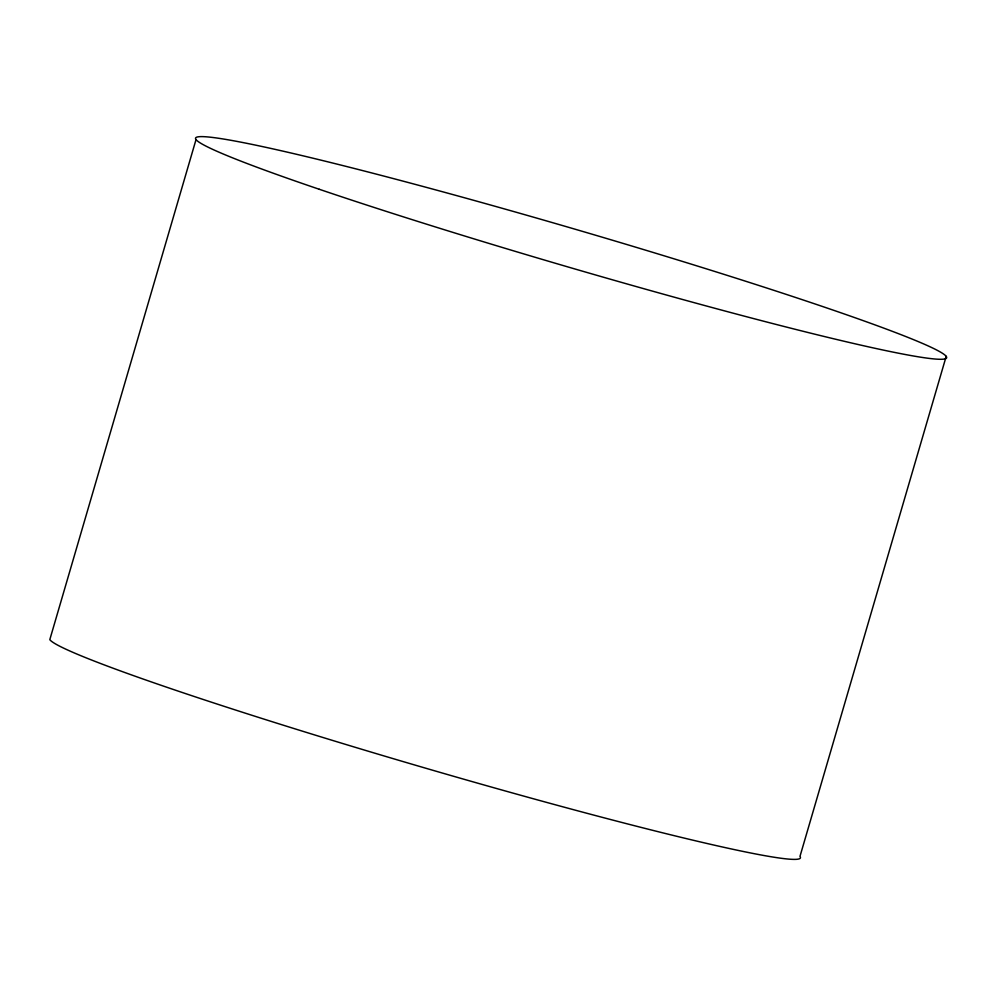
<?xml version="1.0" encoding="UTF-8"?>
<svg xmlns="http://www.w3.org/2000/svg" width="996" height="996" viewBox="0 0 996 996"><rect width="100%" height="100%" fill="white"/><g stroke="black" fill="none" stroke-linecap="round" stroke-linejoin="round"><path stroke-width="1.49" d="M196.038 139.552L49.8 639.656A391.241 19.111 16.3 0 0 443.755 773.444A391.241 19.111 16.3 0 0 799.962 856.448L946.2 356.344M319.243 189.265A391.241 19.111 16.3 0 0 938.307 359.232A391.241 19.111 16.3 0 0 455.807 195.378A391.241 19.111 16.3 0 0 319.243 189.265"/></g></svg>
